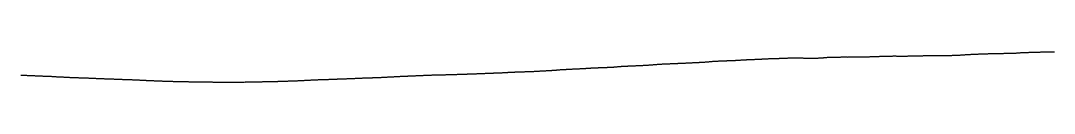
# Model space of a CAD drawing. Extents: x 0 to 74012, y -1199 to 50.
# Drawn here: x 0 to 18503, y -1199 to -655 of the extents above; entities that cross this region are included whole.
import ezdxf

# ---------------------------------------------------------------- set-up
doc = ezdxf.new("R2010")
doc.units = 0
doc.layers.add('TIN_interpolation', color=1, linetype='CONTINUOUS')

msp = doc.modelspace()

# ---------------------------------------------------------------- linework, layer by layer
at = {"layer": 'TIN_interpolation', "color": 7}
msp.add_polyline3d([(0, -1072, 0), (11, -1072, 0), (21, -1073, 0), (32, -1073, 0), (43, -1073, 0), (54, -1074, 0), (64, -1074, 0), (75, -1075, 0), (86, -1075, 0), (96, -1075, 0), (107, -1076, 0), (118, -1077, 0), (129, -1077, 0), (139, -1077, 0), (150, -1078, 0), (161, -1078, 0), (171, -1079, 0), (182, -1079, 0), (193, -1080, 0), (203, -1080, 0), (214, -1081, 0), (225, -1081, 0), (236, -1082, 0), (246, -1082, 0), (257, -1083, 0), (268, -1083, 0), (278, -1083, 0), (289, -1083, 0), (300, -1084, 0), (311, -1084, 0), (321, -1084, 0), (332, -1085, 0), (343, -1085, 0), (353, -1086, 0), (364, -1086, 0), (375, -1087, 0), (386, -1088, 0), (396, -1089, 0), (407, -1089, 0), (418, -1090, 0), (428, -1090, 0), (439, -1090, 0), (450, -1091, 0), (461, -1091, 0), (471, -1091, 0), (482, -1092, 0), (493, -1092, 0), (503, -1093, 0), (514, -1093, 0), (525, -1093, 0), (536, -1094, 0), (546, -1094, 0), (557, -1095, 0), (568, -1096, 0), (578, -1096, 0), (589, -1097, 0), (600, -1098, 0), (610, -1098, 0), (621, -1099, 0), (632, -1100, 0), (643, -1101, 0), (653, -1101, 0), (664, -1101, 0), (675, -1102, 0), (685, -1102, 0), (696, -1103, 0), (707, -1104, 0), (718, -1104, 0), (728, -1104, 0), (739, -1105, 0), (750, -1105, 0), (760, -1106, 0), (771, -1107, 0), (782, -1107, 0), (793, -1108, 0), (803, -1109, 0), (814, -1109, 0), (825, -1110, 0), (835, -1110, 0), (846, -1111, 0), (857, -1112, 0), (868, -1112, 0), (878, -1113, 0), (889, -1113, 0), (900, -1114, 0), (910, -1114, 0), (921, -1115, 0), (932, -1115, 0), (942, -1115, 0), (953, -1116, 0), (964, -1116, 0), (975, -1116, 0), (985, -1117, 0), (996, -1117, 0), (1007, -1117, 0), (1017, -1118, 0), (1028, -1118, 0), (1039, -1119, 0), (1050, -1119, 0), (1060, -1119, 0), (1071, -1120, 0), (1082, -1120, 0), (1092, -1120, 0), (1103, -1120, 0), (1114, -1121, 0), (1125, -1121, 0), (1135, -1121, 0), (1146, -1122, 0), (1157, -1122, 0), (1167, -1123, 0), (1178, -1123, 0), (1189, -1124, 0), (1200, -1124, 0), (1210, -1124, 0), (1221, -1125, 0), (1232, -1125, 0), (1242, -1126, 0), (1253, -1126, 0), (1264, -1127, 0), (1275, -1128, 0), (1285, -1128, 0), (1296, -1129, 0), (1307, -1129, 0), (1317, -1130, 0), (1328, -1130, 0), (1339, -1130, 0), (1349, -1131, 0), (1360, -1131, 0), (1371, -1131, 0), (1382, -1132, 0), (1392, -1132, 0), (1403, -1133, 0), (1414, -1133, 0), (1424, -1134, 0), (1435, -1134, 0), (1446, -1135, 0), (1457, -1135, 0), (1467, -1136, 0), (1478, -1136, 0), (1489, -1136, 0), (1499, -1137, 0), (1510, -1137, 0), (1521, -1137, 0), (1532, -1137, 0), (1542, -1138, 0), (1553, -1138, 0), (1564, -1138, 0), (1574, -1138, 0), (1585, -1139, 0), (1596, -1139, 0), (1607, -1139, 0), (1617, -1140, 0), (1628, -1140, 0), (1639, -1141, 0), (1649, -1142, 0), (1660, -1142, 0), (1671, -1143, 0), (1681, -1144, 0), (1692, -1144, 0), (1703, -1145, 0), (1714, -1145, 0), (1724, -1146, 0), (1735, -1146, 0), (1746, -1147, 0), (1756, -1147, 0), (1767, -1147, 0), (1778, -1148, 0), (1789, -1148, 0), (1799, -1148, 0), (1810, -1148, 0), (1821, -1149, 0), (1831, -1149, 0), (1842, -1149, 0), (1853, -1150, 0), (1864, -1150, 0), (1874, -1151, 0), (1885, -1151, 0), (1896, -1152, 0), (1906, -1152, 0), (1917, -1153, 0), (1928, -1153, 0), (1939, -1153, 0), (1949, -1153, 0), (1960, -1153, 0), (1971, -1153, 0), (1981, -1154, 0), (1992, -1154, 0), (2003, -1155, 0), (2014, -1155, 0), (2024, -1155, 0), (2035, -1155, 0), (2046, -1156, 0), (2056, -1156, 0), (2067, -1157, 0), (2078, -1157, 0), (2088, -1158, 0), (2099, -1158, 0), (2110, -1159, 0), (2121, -1159, 0), (2131, -1160, 0), (2142, -1160, 0), (2153, -1161, 0), (2163, -1162, 0), (2174, -1162, 0), (2185, -1163, 0), (2196, -1163, 0), (2206, -1164, 0), (2217, -1164, 0), (2228, -1165, 0), (2238, -1165, 0), (2249, -1166, 0), (2260, -1166, 0), (2271, -1167, 0), (2281, -1167, 0), (2292, -1168, 0), (2303, -1168, 0), (2313, -1169, 0), (2324, -1169, 0), (2335, -1169, 0), (2346, -1170, 0), (2356, -1170, 0), (2367, -1171, 0), (2378, -1171, 0), (2388, -1172, 0), (2399, -1173, 0), (2410, -1173, 0), (2420, -1174, 0), (2431, -1174, 0), (2442, -1174, 0), (2453, -1175, 0), (2463, -1175, 0), (2474, -1175, 0), (2485, -1176, 0), (2495, -1176, 0), (2506, -1176, 0), (2517, -1176, 0), (2528, -1177, 0), (2538, -1178, 0), (2549, -1178, 0), (2560, -1178, 0), (2570, -1179, 0), (2581, -1179, 0), (2592, -1180, 0), (2603, -1180, 0), (2613, -1181, 0), (2624, -1181, 0), (2635, -1181, 0), (2645, -1181, 0), (2656, -1181, 0), (2667, -1182, 0), (2678, -1182, 0), (2688, -1182, 0), (2699, -1182, 0), (2710, -1183, 0), (2720, -1183, 0), (2731, -1184, 0), (2742, -1184, 0), (2753, -1184, 0), (2763, -1185, 0), (2774, -1185, 0), (2785, -1185, 0), (2795, -1186, 0), (2806, -1186, 0), (2817, -1186, 0), (2827, -1186, 0), (2838, -1187, 0), (2849, -1187, 0), (2860, -1187, 0), (2870, -1187, 0), (2881, -1187, 0), (2892, -1187, 0), (2902, -1188, 0), (2913, -1187, 0), (2924, -1188, 0), (2935, -1188, 0), (2945, -1188, 0), (2956, -1188, 0), (2967, -1188, 0), (2977, -1188, 0), (2988, -1189, 0), (2999, -1189, 0), (3010, -1190, 0), (3020, -1190, 0), (3031, -1190, 0), (3042, -1190, 0), (3052, -1190, 0), (3063, -1191, 0), (3074, -1191, 0), (3085, -1191, 0), (3095, -1191, 0), (3106, -1191, 0), (3117, -1191, 0), (3127, -1191, 0), (3138, -1191, 0), (3149, -1191, 0), (3159, -1192, 0), (3170, -1192, 0), (3181, -1192, 0), (3192, -1192, 0), (3202, -1192, 0), (3213, -1193, 0), (3224, -1193, 0), (3234, -1193, 0), (3245, -1194, 0), (3256, -1194, 0), (3267, -1194, 0), (3277, -1194, 0), (3288, -1195, 0), (3299, -1195, 0), (3309, -1194, 0), (3320, -1195, 0), (3331, -1194, 0), (3342, -1195, 0), (3352, -1195, 0), (3363, -1195, 0), (3374, -1195, 0), (3384, -1195, 0), (3395, -1195, 0), (3406, -1195, 0), (3417, -1195, 0), (3427, -1195, 0), (3438, -1196, 0), (3449, -1196, 0), (3459, -1196, 0), (3470, -1196, 0), (3481, -1196, 0), (3492, -1196, 0), (3502, -1196, 0), (3513, -1196, 0), (3524, -1197, 0), (3534, -1196, 0), (3545, -1197, 0), (3556, -1197, 0), (3566, -1197, 0), (3577, -1197, 0), (3588, -1197, 0), (3599, -1197, 0), (3609, -1197, 0), (3620, -1197, 0), (3631, -1198, 0), (3641, -1197, 0), (3652, -1198, 0), (3666, -1198, 0), (3680, -1199, 0), (3690, -1198, 0), (3701, -1198, 0), (3712, -1198, 0), (3722, -1198, 0), (3733, -1198, 0), (3744, -1198, 0), (3755, -1197, 0), (3765, -1198, 0), (3776, -1197, 0), (3787, -1197, 0), (3798, -1197, 0), (3808, -1197, 0), (3819, -1197, 0), (3830, -1197, 0), (3840, -1197, 0), (3851, -1197, 0), (3862, -1197, 0), (3873, -1197, 0), (3883, -1197, 0), (3894, -1196, 0), (3905, -1197, 0), (3915, -1196, 0), (3926, -1196, 0), (3937, -1196, 0), (3948, -1196, 0), (3958, -1196, 0), (3969, -1196, 0), (3980, -1196, 0), (3990, -1196, 0), (4001, -1196, 0), (4012, -1195, 0), (4023, -1196, 0), (4033, -1195, 0), (4044, -1195, 0), (4055, -1195, 0), (4066, -1195, 0), (4076, -1194, 0), (4087, -1194, 0), (4098, -1194, 0), (4108, -1194, 0), (4119, -1193, 0), (4130, -1193, 0), (4141, -1193, 0), (4151, -1192, 0), (4162, -1192, 0), (4173, -1192, 0), (4183, -1192, 0), (4194, -1192, 0), (4205, -1192, 0), (4216, -1192, 0), (4226, -1191, 0), (4237, -1191, 0), (4248, -1191, 0), (4258, -1191, 0), (4269, -1191, 0), (4280, -1191, 0), (4291, -1190, 0), (4301, -1190, 0), (4312, -1190, 0), (4323, -1190, 0), (4333, -1189, 0), (4344, -1189, 0), (4355, -1189, 0), (4366, -1189, 0), (4376, -1189, 0), (4387, -1189, 0), (4398, -1188, 0), (4409, -1188, 0), (4419, -1188, 0), (4430, -1188, 0), (4441, -1188, 0), (4451, -1188, 0), (4462, -1187, 0), (4473, -1187, 0), (4484, -1187, 0), (4494, -1187, 0), (4505, -1187, 0), (4516, -1186, 0), (4526, -1186, 0), (4537, -1186, 0), (4548, -1185, 0), (4559, -1185, 0), (4569, -1185, 0), (4580, -1185, 0), (4591, -1184, 0), (4601, -1184, 0), (4612, -1183, 0), (4623, -1183, 0), (4634, -1183, 0), (4644, -1183, 0), (4655, -1182, 0), (4666, -1182, 0), (4677, -1182, 0), (4687, -1181, 0), (4698, -1181, 0), (4709, -1181, 0), (4719, -1181, 0), (4730, -1180, 0), (4741, -1180, 0), (4752, -1179, 0), (4762, -1179, 0), (4773, -1178, 0), (4784, -1178, 0), (4794, -1177, 0), (4805, -1177, 0), (4816, -1177, 0), (4827, -1176, 0), (4837, -1176, 0), (4848, -1176, 0), (4859, -1176, 0), (4869, -1175, 0), (4880, -1175, 0), (4891, -1175, 0), (4902, -1174, 0), (4912, -1174, 0), (4923, -1173, 0), (4934, -1173, 0), (4944, -1172, 0), (4955, -1172, 0), (4966, -1171, 0), (4977, -1170, 0), (4987, -1170, 0), (4998, -1169, 0), (5009, -1169, 0), (5020, -1168, 0), (5030, -1168, 0), (5041, -1167, 0), (5052, -1167, 0), (5062, -1166, 0), (5073, -1166, 0), (5084, -1165, 0), (5095, -1165, 0), (5105, -1164, 0), (5116, -1164, 0), (5127, -1163, 0), (5137, -1163, 0), (5148, -1162, 0), (5159, -1161, 0), (5170, -1161, 0), (5180, -1160, 0), (5191, -1160, 0), (5202, -1159, 0), (5212, -1159, 0), (5223, -1158, 0), (5234, -1158, 0), (5245, -1157, 0), (5255, -1157, 0), (5266, -1156, 0), (5277, -1155, 0), (5288, -1155, 0), (5298, -1155, 0), (5309, -1155, 0), (5320, -1155, 0), (5330, -1154, 0), (5341, -1154, 0), (5352, -1154, 0), (5363, -1154, 0), (5373, -1154, 0), (5384, -1154, 0), (5395, -1153, 0), (5405, -1153, 0), (5416, -1152, 0), (5427, -1152, 0), (5438, -1151, 0), (5448, -1151, 0), (5459, -1151, 0), (5470, -1150, 0), (5480, -1150, 0), (5491, -1149, 0), (5502, -1149, 0), (5513, -1149, 0), (5523, -1148, 0), (5534, -1148, 0), (5545, -1148, 0), (5555, -1147, 0), (5566, -1147, 0), (5577, -1147, 0), (5588, -1146, 0), (5598, -1146, 0), (5609, -1145, 0), (5620, -1145, 0), (5631, -1144, 0), (5641, -1144, 0), (5652, -1143, 0), (5663, -1143, 0), (5673, -1142, 0), (5684, -1142, 0), (5695, -1141, 0), (5706, -1141, 0), (5716, -1140, 0), (5727, -1140, 0), (5738, -1140, 0), (5748, -1139, 0), (5759, -1139, 0), (5770, -1139, 0), (5781, -1139, 0), (5791, -1139, 0), (5802, -1138, 0), (5813, -1138, 0), (5823, -1137, 0), (5834, -1137, 0), (5845, -1136, 0), (5856, -1136, 0), (5866, -1136, 0), (5877, -1135, 0), (5888, -1135, 0), (5898, -1134, 0), (5909, -1134, 0), (5920, -1133, 0), (5931, -1133, 0), (5941, -1132, 0), (5952, -1132, 0), (5963, -1132, 0), (5974, -1131, 0), (5984, -1131, 0), (5995, -1130, 0), (6006, -1130, 0), (6016, -1129, 0), (6027, -1129, 0), (6038, -1128, 0), (6049, -1128, 0), (6059, -1127, 0), (6070, -1127, 0), (6081, -1126, 0), (6091, -1126, 0), (6102, -1125, 0), (6113, -1125, 0), (6124, -1124, 0), (6134, -1124, 0), (6145, -1123, 0), (6156, -1123, 0), (6166, -1122, 0), (6177, -1122, 0), (6188, -1122, 0), (6199, -1121, 0), (6209, -1121, 0), (6220, -1121, 0), (6231, -1121, 0), (6242, -1121, 0), (6252, -1120, 0), (6263, -1120, 0), (6274, -1119, 0), (6284, -1119, 0), (6295, -1119, 0), (6306, -1118, 0), (6317, -1118, 0), (6327, -1118, 0), (6338, -1117, 0), (6349, -1117, 0), (6359, -1117, 0), (6370, -1116, 0), (6381, -1116, 0), (6392, -1116, 0), (6402, -1115, 0), (6413, -1115, 0), (6424, -1114, 0), (6434, -1114, 0), (6445, -1113, 0), (6456, -1113, 0), (6467, -1112, 0), (6477, -1112, 0), (6488, -1111, 0), (6499, -1110, 0), (6509, -1110, 0), (6520, -1109, 0), (6531, -1108, 0), (6542, -1108, 0), (6552, -1107, 0), (6563, -1107, 0), (6574, -1106, 0), (6585, -1106, 0), (6595, -1105, 0), (6606, -1105, 0), (6617, -1104, 0), (6627, -1104, 0), (6638, -1103, 0), (6649, -1103, 0), (6660, -1102, 0), (6670, -1102, 0), (6681, -1101, 0), (6692, -1100, 0), (6702, -1100, 0), (6713, -1099, 0), (6724, -1098, 0), (6735, -1097, 0), (6745, -1097, 0), (6756, -1096, 0), (6767, -1095, 0), (6777, -1095, 0), (6788, -1095, 0), (6799, -1094, 0), (6810, -1094, 0), (6820, -1094, 0), (6831, -1093, 0), (6842, -1093, 0), (6853, -1092, 0), (6863, -1092, 0), (6874, -1092, 0), (6885, -1091, 0), (6895, -1091, 0), (6906, -1090, 0), (6917, -1090, 0), (6928, -1089, 0), (6938, -1088, 0), (6949, -1088, 0), (6960, -1087, 0), (6970, -1087, 0), (6981, -1087, 0), (6992, -1086, 0), (7003, -1086, 0), (7013, -1086, 0), (7024, -1085, 0), (7035, -1085, 0), (7045, -1084, 0), (7056, -1083, 0), (7067, -1083, 0), (7078, -1082, 0), (7088, -1082, 0), (7099, -1081, 0), (7110, -1081, 0), (7120, -1080, 0), (7131, -1080, 0), (7142, -1079, 0), (7153, -1079, 0), (7163, -1078, 0), (7174, -1078, 0), (7185, -1078, 0), (7196, -1077, 0), (7206, -1077, 0), (7217, -1076, 0), (7228, -1076, 0), (7238, -1075, 0), (7249, -1075, 0), (7260, -1075, 0), (7271, -1074, 0), (7281, -1074, 0), (7292, -1074, 0), (7303, -1073, 0), (7313, -1073, 0), (7324, -1072, 0), (7335, -1072, 0), (7346, -1071, 0), (7356, -1071, 0), (7367, -1070, 0), (7378, -1070, 0), (7389, -1070, 0), (7399, -1070, 0), (7410, -1070, 0), (7421, -1069, 0), (7431, -1069, 0), (7442, -1069, 0), (7453, -1069, 0), (7464, -1069, 0), (7474, -1068, 0), (7485, -1068, 0), (7496, -1068, 0), (7507, -1067, 0), (7517, -1067, 0), (7528, -1067, 0), (7539, -1067, 0), (7550, -1067, 0), (7560, -1066, 0), (7571, -1066, 0), (7582, -1066, 0), (7593, -1065, 0), (7603, -1065, 0), (7614, -1064, 0), (7625, -1064, 0), (7635, -1064, 0), (7646, -1063, 0), (7657, -1063, 0), (7668, -1063, 0), (7678, -1063, 0), (7689, -1063, 0), (7700, -1062, 0), (7711, -1062, 0), (7721, -1062, 0), (7732, -1061, 0), (7743, -1061, 0), (7754, -1061, 0), (7764, -1060, 0), (7775, -1060, 0), (7786, -1059, 0), (7796, -1059, 0), (7807, -1059, 0), (7818, -1058, 0), (7829, -1058, 0), (7839, -1058, 0), (7850, -1057, 0), (7861, -1057, 0), (7872, -1057, 0), (7882, -1056, 0), (7893, -1056, 0), (7904, -1056, 0), (7915, -1055, 0), (7925, -1055, 0), (7936, -1054, 0), (7947, -1054, 0), (7957, -1054, 0), (7968, -1053, 0), (7979, -1053, 0), (7990, -1053, 0), (8000, -1052, 0), (8011, -1052, 0), (8022, -1052, 0), (8033, -1051, 0), (8043, -1051, 0), (8054, -1050, 0), (8065, -1050, 0), (8076, -1050, 0), (8086, -1049, 0), (8097, -1049, 0), (8108, -1048, 0), (8118, -1048, 0), (8129, -1048, 0), (8140, -1047, 0), (8151, -1047, 0), (8161, -1047, 0), (8161, -1047, 0), (8172, -1046, 0), (8183, -1046, 0), (8194, -1046, 0), (8204, -1045, 0), (8215, -1045, 0), (8226, -1044, 0), (8236, -1044, 0), (8247, -1043, 0), (8258, -1043, 0), (8268, -1042, 0), (8279, -1042, 0), (8290, -1041, 0), (8301, -1041, 0), (8311, -1041, 0), (8322, -1040, 0), (8333, -1040, 0), (8343, -1040, 0), (8354, -1039, 0), (8365, -1039, 0), (8375, -1038, 0), (8386, -1038, 0), (8397, -1037, 0), (8408, -1037, 0), (8418, -1037, 0), (8429, -1036, 0), (8440, -1036, 0), (8450, -1035, 0), (8461, -1035, 0), (8472, -1034, 0), (8482, -1034, 0), (8493, -1033, 0), (8504, -1033, 0), (8515, -1033, 0), (8525, -1032, 0), (8536, -1032, 0), (8547, -1031, 0), (8557, -1031, 0), (8568, -1031, 0), (8579, -1030, 0), (8589, -1030, 0), (8600, -1029, 0), (8611, -1029, 0), (8622, -1029, 0), (8632, -1028, 0), (8643, -1028, 0), (8654, -1027, 0), (8664, -1026, 0), (8675, -1026, 0), (8686, -1025, 0), (8696, -1024, 0), (8707, -1024, 0), (8718, -1023, 0), (8729, -1022, 0), (8739, -1021, 0), (8750, -1021, 0), (8761, -1020, 0), (8771, -1020, 0), (8782, -1019, 0), (8792, -1019, 0), (8803, -1018, 0), (8813, -1018, 0), (8823, -1018, 0), (8834, -1017, 0), (8844, -1017, 0), (8854, -1016, 0), (8865, -1016, 0), (8875, -1015, 0), (8885, -1015, 0), (8896, -1015, 0), (8906, -1015, 0), (8917, -1014, 0), (8927, -1014, 0), (8937, -1013, 0), (8948, -1013, 0), (8958, -1013, 0), (8968, -1012, 0), (8979, -1012, 0), (8989, -1011, 0), (8999, -1012, 0), (9010, -1011, 0), (9020, -1011, 0), (9030, -1010, 0), (9041, -1010, 0), (9051, -1010, 0), (9061, -1010, 0), (9072, -1010, 0), (9082, -1010, 0), (9092, -1009, 0), (9103, -1009, 0), (9113, -1008, 0), (9123, -1008, 0), (9134, -1007, 0), (9144, -1007, 0), (9154, -1006, 0), (9165, -1006, 0), (9175, -1006, 0), (9185, -1005, 0), (9196, -1004, 0), (9206, -1004, 0), (9216, -1003, 0), (9227, -1003, 0), (9237, -1002, 0), (9248, -1001, 0), (9258, -1001, 0), (9268, -1000, 0), (9279, -999, 0), (9289, -999, 0), (9299, -998, 0), (9310, -998, 0), (9320, -997, 0), (9330, -996, 0), (9341, -996, 0), (9351, -995, 0), (9361, -995, 0), (9372, -994, 0), (9382, -994, 0), (9392, -993, 0), (9403, -993, 0), (9413, -992, 0), (9423, -992, 0), (9434, -991, 0), (9444, -991, 0), (9454, -990, 0), (9465, -989, 0), (9475, -989, 0), (9485, -988, 0), (9496, -987, 0), (9506, -987, 0), (9516, -986, 0), (9527, -985, 0), (9537, -985, 0), (9548, -984, 0), (9558, -983, 0), (9568, -982, 0), (9579, -981, 0), (9589, -981, 0), (9599, -979, 0), (9610, -978, 0), (9620, -977, 0), (9630, -976, 0), (9641, -975, 0), (9651, -975, 0), (9661, -974, 0), (9672, -974, 0), (9682, -973, 0), (9692, -973, 0), (9703, -972, 0), (9713, -971, 0), (9723, -971, 0), (9733, -970, 0), (9743, -970, 0), (9753, -969, 0), (9763, -969, 0), (9773, -968, 0), (9783, -968, 0), (9793, -967, 0), (9803, -967, 0), (9813, -966, 0), (9823, -966, 0), (9833, -965, 0), (9843, -965, 0), (9854, -964, 0), (9864, -963, 0), (9874, -963, 0), (9884, -962, 0), (9894, -962, 0), (9904, -961, 0), (9914, -961, 0), (9924, -960, 0), (9934, -960, 0), (9944, -959, 0), (9954, -959, 0), (9964, -958, 0), (9974, -958, 0), (9984, -957, 0), (9994, -957, 0), (10004, -957, 0), (10014, -956, 0), (10024, -955, 0), (10034, -955, 0), (10044, -954, 0), (10054, -954, 0), (10064, -953, 0), (10074, -953, 0), (10084, -952, 0), (10094, -952, 0), (10104, -951, 0), (10114, -951, 0), (10125, -950, 0), (10135, -949, 0), (10145, -949, 0), (10155, -948, 0), (10165, -947, 0), (10175, -947, 0), (10185, -946, 0), (10195, -945, 0), (10205, -945, 0), (10215, -944, 0), (10225, -944, 0), (10235, -943, 0), (10245, -943, 0), (10255, -943, 0), (10265, -942, 0), (10275, -942, 0), (10285, -941, 0), (10295, -941, 0), (10305, -940, 0), (10315, -940, 0), (10325, -939, 0), (10335, -939, 0), (10345, -938, 0), (10355, -938, 0), (10365, -937, 0), (10375, -937, 0), (10385, -936, 0), (10396, -936, 0), (10406, -935, 0), (10416, -935, 0), (10426, -935, 0), (10436, -934, 0), (10446, -934, 0), (10456, -934, 0), (10466, -933, 0), (10476, -933, 0), (10486, -933, 0), (10496, -933, 0), (10506, -932, 0), (10516, -932, 0), (10526, -932, 0), (10536, -931, 0), (10546, -931, 0), (10556, -930, 0), (10566, -930, 0), (10576, -929, 0), (10586, -929, 0), (10596, -928, 0), (10606, -928, 0), (10616, -927, 0), (10626, -926, 0), (10636, -926, 0), (10646, -925, 0), (10656, -923, 0), (10667, -922, 0), (10677, -921, 0), (10687, -920, 0), (10697, -919, 0), (10707, -918, 0), (10717, -917, 0), (10727, -917, 0), (10737, -916, 0), (10747, -915, 0), (10757, -914, 0), (10767, -914, 0), (10777, -913, 0), (10787, -913, 0), (10797, -912, 0), (10807, -912, 0), (10817, -911, 0), (10827, -911, 0), (10837, -910, 0), (10847, -910, 0), (10857, -909, 0), (10867, -909, 0), (10877, -908, 0), (10887, -908, 0), (10897, -907, 0), (10907, -907, 0), (10917, -907, 0), (10927, -906, 0), (10938, -906, 0), (10948, -905, 0), (10958, -905, 0), (10968, -904, 0), (10978, -904, 0), (10988, -903, 0), (10998, -903, 0), (11008, -903, 0), (11018, -902, 0), (11028, -902, 0), (11038, -901, 0), (11048, -901, 0), (11058, -901, 0), (11068, -900, 0), (11078, -900, 0), (11088, -900, 0), (11098, -899, 0), (11108, -899, 0), (11118, -898, 0), (11128, -898, 0), (11138, -897, 0), (11148, -896, 0), (11158, -896, 0), (11168, -895, 0), (11178, -895, 0), (11188, -894, 0), (11198, -893, 0), (11209, -893, 0), (11219, -892, 0), (11229, -892, 0), (11239, -891, 0), (11249, -890, 0), (11259, -890, 0), (11269, -889, 0), (11279, -888, 0), (11289, -887, 0), (11299, -886, 0), (11309, -885, 0), (11319, -885, 0), (11329, -884, 0), (11339, -883, 0), (11349, -882, 0), (11359, -881, 0), (11369, -880, 0), (11379, -880, 0), (11389, -879, 0), (11399, -878, 0), (11409, -877, 0), (11419, -876, 0), (11429, -875, 0), (11439, -875, 0), (11449, -874, 0), (11459, -874, 0), (11469, -873, 0), (11479, -873, 0), (11490, -872, 0), (11500, -872, 0), (11510, -871, 0), (11520, -871, 0), (11530, -870, 0), (11540, -870, 0), (11550, -870, 0), (11560, -869, 0), (11570, -869, 0), (11580, -868, 0), (11590, -868, 0), (11600, -867, 0), (11610, -867, 0), (11620, -867, 0), (11630, -866, 0), (11640, -866, 0), (11650, -865, 0), (11660, -865, 0), (11670, -864, 0), (11680, -864, 0), (11690, -864, 0), (11700, -863, 0), (11710, -863, 0), (11720, -862, 0), (11730, -862, 0), (11740, -862, 0), (11750, -861, 0), (11761, -861, 0), (11771, -860, 0), (11781, -860, 0), (11791, -859, 0), (11801, -859, 0), (11811, -859, 0), (11821, -858, 0), (11831, -858, 0), (11841, -858, 0), (11851, -857, 0), (11861, -857, 0), (11871, -856, 0), (11881, -856, 0), (11891, -855, 0), (11901, -855, 0), (11911, -854, 0), (11921, -854, 0), (11931, -853, 0), (11941, -853, 0), (11951, -852, 0), (11961, -852, 0), (11971, -851, 0), (11981, -851, 0), (11991, -850, 0), (12001, -850, 0), (12011, -850, 0), (12021, -849, 0), (12032, -848, 0), (12042, -848, 0), (12052, -847, 0), (12062, -847, 0), (12072, -846, 0), (12082, -846, 0), (12082, -846, 0), (12092, -845, 0), (12102, -845, 0), (12113, -844, 0), (12123, -844, 0), (12133, -843, 0), (12144, -843, 0), (12154, -842, 0), (12164, -842, 0), (12175, -842, 0), (12185, -841, 0), (12195, -841, 0), (12206, -840, 0), (12216, -840, 0), (12226, -839, 0), (12237, -838, 0), (12247, -837, 0), (12257, -836, 0), (12267, -836, 0), (12278, -835, 0), (12288, -834, 0), (12298, -833, 0), (12309, -832, 0), (12319, -831, 0), (12329, -830, 0), (12340, -830, 0), (12350, -829, 0), (12360, -828, 0), (12371, -827, 0), (12381, -825, 0), (12391, -824, 0), (12402, -824, 0), (12412, -823, 0), (12422, -822, 0), (12433, -821, 0), (12443, -820, 0), (12453, -820, 0), (12464, -819, 0), (12474, -819, 0), (12484, -819, 0), (12495, -818, 0), (12505, -818, 0), (12515, -817, 0), (12525, -817, 0), (12536, -817, 0), (12546, -816, 0), (12556, -816, 0), (12567, -815, 0), (12577, -815, 0), (12587, -814, 0), (12598, -814, 0), (12608, -814, 0), (12618, -813, 0), (12629, -813, 0), (12639, -813, 0), (12649, -812, 0), (12660, -812, 0), (12670, -812, 0), (12680, -811, 0), (12691, -811, 0), (12701, -811, 0), (12711, -810, 0), (12722, -810, 0), (12732, -810, 0), (12742, -809, 0), (12753, -809, 0), (12763, -808, 0), (12773, -808, 0), (12783, -808, 0), (12794, -807, 0), (12804, -806, 0), (12814, -806, 0), (12825, -806, 0), (12835, -805, 0), (12845, -804, 0), (12856, -803, 0), (12866, -802, 0), (12876, -802, 0), (12887, -801, 0), (12897, -800, 0), (12907, -800, 0), (12918, -799, 0), (12928, -799, 0), (12938, -798, 0), (12949, -798, 0), (12959, -797, 0), (12969, -796, 0), (12980, -796, 0), (12990, -795, 0), (13000, -794, 0), (13011, -794, 0), (13021, -794, 0), (13031, -793, 0), (13041, -793, 0), (13052, -792, 0), (13063, -792, 0), (13073, -791, 0), (13084, -791, 0), (13095, -791, 0), (13105, -791, 0), (13116, -790, 0), (13127, -790, 0), (13137, -790, 0), (13148, -789, 0), (13159, -789, 0), (13169, -789, 0), (13180, -788, 0), (13191, -788, 0), (13201, -787, 0), (13212, -787, 0), (13223, -786, 0), (13233, -786, 0), (13244, -785, 0), (13255, -785, 0), (13265, -784, 0), (13276, -783, 0), (13287, -783, 0), (13297, -782, 0), (13308, -781, 0), (13319, -781, 0), (13329, -780, 0), (13340, -780, 0), (13351, -779, 0), (13361, -779, 0), (13372, -778, 0), (13383, -778, 0), (13393, -777, 0), (13404, -777, 0), (13415, -776, 0), (13425, -775, 0), (13436, -775, 0), (13447, -775, 0), (13457, -775, 0), (13468, -774, 0), (13479, -774, 0), (13489, -774, 0), (13500, -773, 0), (13511, -773, 0), (13521, -773, 0), (13532, -773, 0), (13543, -772, 0), (13553, -772, 0), (13564, -772, 0), (13575, -772, 0), (13585, -771, 0), (13596, -771, 0), (13607, -771, 0), (13617, -770, 0), (13628, -770, 0), (13639, -770, 0), (13649, -769, 0), (13660, -769, 0), (13671, -768, 0), (13681, -768, 0), (13692, -768, 0), (13703, -767, 0), (13714, -767, 0), (13725, -766, 0), (13736, -765, 0), (13748, -765, 0), (13759, -764, 0), (13770, -764, 0), (13781, -763, 0), (13792, -763, 0), (13803, -763, 0), (13814, -763, 0), (13825, -763, 0), (13836, -763, 0), (13847, -763, 0), (13858, -763, 0), (13869, -763, 0), (13880, -763, 0), (13891, -763, 0), (13902, -763, 0), (13913, -764, 0), (13924, -764, 0), (13935, -764, 0), (13946, -764, 0), (13957, -764, 0), (13968, -764, 0), (13979, -764, 0), (13990, -765, 0), (14001, -765, 0), (14013, -766, 0), (14024, -766, 0), (14036, -767, 0), (14047, -767, 0), (14058, -767, 0), (14070, -767, 0), (14081, -767, 0), (14093, -767, 0), (14104, -767, 0), (14115, -767, 0), (14127, -767, 0), (14138, -766, 0), (14150, -766, 0), (14161, -766, 0), (14173, -766, 0), (14184, -766, 0), (14195, -766, 0), (14207, -766, 0), (14218, -766, 0), (14230, -766, 0), (14241, -766, 0), (14253, -766, 0), (14264, -766, 0), (14275, -766, 0), (14287, -765, 0), (14298, -765, 0), (14310, -765, 0), (14321, -765, 0), (14333, -765, 0), (14345, -763, 0), (14357, -761, 0), (14369, -760, 0), (14380, -757, 0), (14392, -756, 0), (14404, -755, 0), (14416, -754, 0), (14428, -754, 0), (14440, -753, 0), (14451, -753, 0), (14463, -752, 0), (14475, -752, 0), (14487, -751, 0), (14499, -751, 0), (14511, -751, 0), (14523, -751, 0), (14534, -750, 0), (14546, -751, 0), (14558, -751, 0), (14570, -751, 0), (14582, -751, 0), (14594, -750, 0), (14606, -750, 0), (14617, -750, 0), (14629, -750, 0), (14641, -749, 0), (14653, -749, 0), (14666, -748, 0), (14678, -748, 0), (14690, -747, 0), (14703, -747, 0), (14715, -747, 0), (14727, -747, 0), (14740, -747, 0), (14752, -747, 0), (14764, -747, 0), (14776, -747, 0), (14789, -747, 0), (14801, -748, 0), (14813, -747, 0), (14826, -747, 0), (14838, -747, 0), (14850, -747, 0), (14863, -747, 0), (14875, -747, 0), (14887, -747, 0), (14899, -746, 0), (14912, -746, 0), (14924, -746, 0), (14936, -745, 0), (14949, -746, 0), (14961, -746, 0), (14973, -745, 0), (14986, -745, 0), (14998, -745, 0), (15010, -745, 0), (15023, -745, 0), (15035, -745, 0), (15048, -745, 0), (15060, -745, 0), (15072, -744, 0), (15085, -744, 0), (15097, -743, 0), (15109, -743, 0), (15122, -743, 0), (15134, -743, 0), (15146, -742, 0), (15159, -742, 0), (15171, -742, 0), (15184, -742, 0), (15196, -742, 0), (15208, -741, 0), (15221, -741, 0), (15233, -741, 0), (15245, -740, 0), (15258, -740, 0), (15270, -740, 0), (15282, -739, 0), (15295, -738, 0), (15307, -738, 0), (15320, -737, 0), (15332, -737, 0), (15344, -736, 0), (15357, -736, 0), (15369, -736, 0), (15381, -735, 0), (15394, -735, 0), (15406, -734, 0), (15418, -734, 0), (15431, -733, 0), (15443, -733, 0), (15456, -733, 0), (15468, -732, 0), (15480, -732, 0), (15493, -731, 0), (15505, -731, 0), (15517, -731, 0), (15530, -730, 0), (15542, -730, 0), (15554, -730, 0), (15567, -730, 0), (15579, -730, 0), (15592, -730, 0), (15604, -730, 0), (15616, -729, 0), (15629, -729, 0), (15641, -729, 0), (15653, -729, 0), (15666, -729, 0), (15678, -730, 0), (15690, -730, 0), (15703, -730, 0), (15715, -730, 0), (15728, -730, 0), (15740, -730, 0), (15752, -730, 0), (15765, -730, 0), (15777, -730, 0), (15789, -730, 0), (15802, -730, 0), (15814, -730, 0), (15826, -730, 0), (15839, -730, 0), (15851, -730, 0), (15864, -730, 0), (15876, -730, 0), (15888, -729, 0), (15901, -729, 0), (15913, -729, 0), (15925, -729, 0), (15938, -729, 0), (15950, -728, 0), (15962, -728, 0), (15975, -728, 0), (15987, -727, 0), (16000, -727, 0), (16012, -727, 0), (16024, -726, 0), (16037, -726, 0), (16049, -726, 0), (16061, -725, 0), (16074, -725, 0), (16086, -725, 0), (16098, -725, 0), (16111, -724, 0), (16123, -724, 0), (16136, -724, 0), (16148, -724, 0), (16160, -723, 0), (16173, -723, 0), (16185, -723, 0), (16197, -723, 0), (16210, -723, 0), (16222, -723, 0), (16234, -723, 0), (16247, -722, 0), (16259, -722, 0), (16272, -722, 0), (16284, -722, 0), (16296, -722, 0), (16309, -722, 0), (16321, -722, 0), (16333, -722, 0), (16346, -722, 0), (16358, -722, 0), (16370, -722, 0), (16383, -722, 0), (16395, -722, 0), (16408, -722, 0), (16420, -721, 0), (16432, -721, 0), (16445, -722, 0), (16457, -722, 0), (16469, -721, 0), (16482, -721, 0), (16494, -721, 0), (16506, -721, 0), (16519, -721, 0), (16531, -720, 0), (16544, -720, 0), (16556, -720, 0), (16568, -720, 0), (16581, -720, 0), (16593, -720, 0), (16605, -719, 0), (16618, -719, 0), (16630, -719, 0), (16642, -719, 0), (16655, -718, 0), (16667, -718, 0), (16680, -717, 0), (16692, -717, 0), (16704, -716, 0), (16717, -716, 0), (16729, -716, 0), (16741, -715, 0), (16754, -715, 0), (16766, -714, 0), (16778, -714, 0), (16791, -713, 0), (16803, -712, 0), (16816, -712, 0), (16828, -711, 0), (16840, -710, 0), (16853, -709, 0), (16865, -709, 0), (16877, -708, 0), (16890, -707, 0), (16902, -706, 0), (16915, -705, 0), (16927, -704, 0), (16939, -703, 0), (16952, -702, 0), (16964, -702, 0), (16976, -701, 0), (16989, -700, 0), (17001, -700, 0), (17013, -699, 0), (17026, -698, 0), (17038, -698, 0), (17051, -697, 0), (17063, -697, 0), (17075, -696, 0), (17088, -696, 0), (17100, -695, 0), (17112, -695, 0), (17125, -694, 0), (17137, -694, 0), (17149, -693, 0), (17162, -693, 0), (17174, -692, 0), (17187, -692, 0), (17199, -691, 0), (17211, -691, 0), (17224, -691, 0), (17236, -690, 0), (17248, -690, 0), (17261, -689, 0), (17273, -689, 0), (17285, -688, 0), (17298, -688, 0), (17310, -688, 0), (17323, -687, 0), (17335, -687, 0), (17347, -687, 0), (17360, -686, 0), (17372, -686, 0), (17384, -686, 0), (17397, -685, 0), (17409, -685, 0), (17421, -685, 0), (17434, -684, 0), (17446, -684, 0), (17459, -684, 0), (17471, -683, 0), (17483, -683, 0), (17496, -683, 0), (17508, -683, 0), (17520, -683, 0), (17533, -683, 0), (17545, -682, 0), (17557, -682, 0), (17570, -682, 0), (17582, -682, 0), (17595, -682, 0), (17607, -681, 0), (17619, -681, 0), (17632, -681, 0), (17644, -680, 0), (17656, -680, 0), (17669, -680, 0), (17681, -680, 0), (17693, -679, 0), (17706, -679, 0), (17718, -679, 0), (17731, -679, 0), (17743, -679, 0), (17755, -678, 0), (17768, -678, 0), (17780, -678, 0), (17792, -677, 0), (17805, -677, 0), (17817, -676, 0), (17829, -675, 0), (17842, -674, 0), (17854, -673, 0), (17867, -672, 0), (17879, -671, 0), (17891, -670, 0), (17904, -669, 0), (17916, -668, 0), (17928, -667, 0), (17941, -666, 0), (17953, -666, 0), (17965, -665, 0), (17978, -665, 0), (17990, -665, 0), (18003, -665, 0), (18015, -664, 0), (18027, -664, 0), (18040, -664, 0), (18052, -663, 0), (18064, -663, 0), (18077, -663, 0), (18089, -663, 0), (18101, -662, 0), (18114, -662, 0), (18126, -662, 0), (18139, -661, 0), (18151, -661, 0), (18163, -660, 0), (18176, -660, 0), (18188, -660, 0), (18200, -659, 0), (18213, -659, 0), (18225, -659, 0), (18237, -658, 0), (18250, -658, 0), (18262, -657, 0), (18275, -657, 0), (18287, -657, 0), (18299, -657, 0), (18312, -657, 0), (18324, -656, 0), (18336, -656, 0), (18349, -656, 0), (18361, -656, 0), (18373, -656, 0), (18386, -656, 0), (18398, -656, 0), (18411, -656, 0), (18423, -656, 0), (18435, -656, 0), (18448, -656, 0), (18460, -655, 0), (18472, -655, 0), (18485, -655, 0), (18497, -655, 0), (18509, -655, 0)], dxfattribs=at)

doc.saveas('drawing.dxf')
